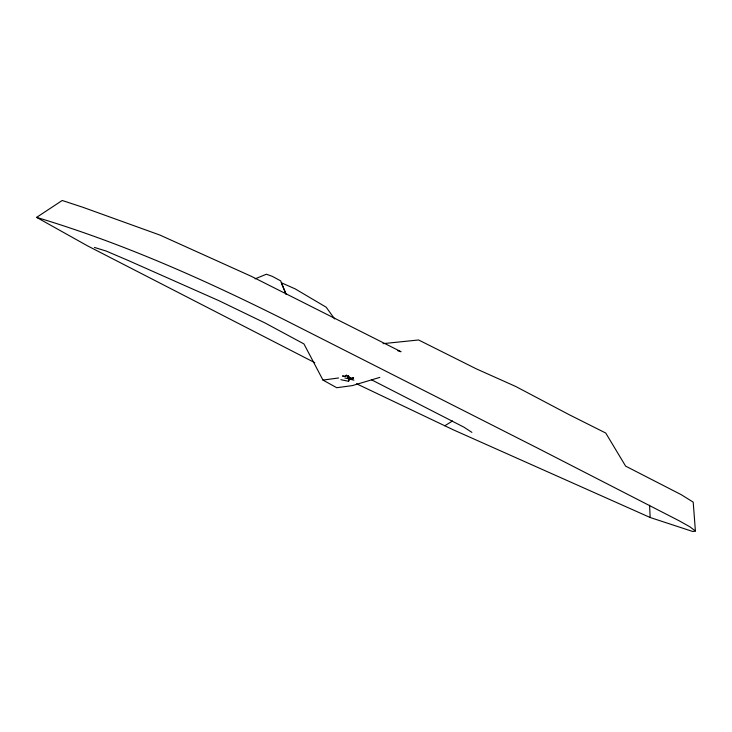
<?xml version="1.0" encoding="UTF-8"?>
<svg xmlns="http://www.w3.org/2000/svg" width="732" height="732" viewBox="0 0 732 732"><rect width="100%" height="100%" fill="white"/><g stroke="black" fill="none" stroke-linecap="round" stroke-linejoin="round"><path stroke-width="1.1" d="M349.228 378.883L348.569 381.281L349.356 378.938L344.9 378.023M342.64 375.882L344.809 376.321L346.437 375.113M342.695 376.129L344.863 376.559L346.492 375.351L348.496 378.572L351.177 379.13M353.968 380.118L351.799 379.688M314.787 362.679L87.538 245.861L36.6 217.377L62.211 200.477L82.991 207.321L159.85 235.045L251.277 276.303L401.045 351.717L397.824 350.756M444.782 425.795L452.522 420.964M255.102 278.855L266.402 274.216L272.277 276.339L280.685 280.878L286.02 293.999M353.135 377.749L351.891 378.206A5.115 3.944 -78.3 0 1 348.642 376.815L347.975 375.543M353.602 377.849L352.357 378.298A5.115 3.944 -78.3 0 1 349.109 376.907L348.441 375.635M353.263 378.737L351.817 379.258A5.911 4.557 -78.3 0 1 348.075 377.657L347.307 376.184M379.826 377.392L352.385 385.599L336.738 387.713L322.968 380.082L303.945 343.93L265.204 323.05L219.042 300.742L128.191 260.464L106.14 251.039L94.428 247.425M383.037 343.647L418.594 339.977L476.312 368.855L515.63 386.432L569.322 414.77L605.748 433.042L625.622 466.119L681.08 494.594L693.204 502.143L695.4 530.993L692.875 531.524L650.172 517.506L453.227 429.785L356.502 383.742M322.968 380.082L338.605 377.977M340.865 379.707L348.569 381.281M36.6 217.377C122.235 243.006 204.091 279.569 283.915 319.491L539.091 448.881L679.067 520.745L689.828 526.766L695.4 530.993M281.234 282.717L295.106 288.847L326.17 307.202L334.625 318.914M371.49 379.789L463.96 427.177L471.902 432.383M281.664 283.742L285.928 293.935M649.568 505.245L650.172 517.506"/></g></svg>
